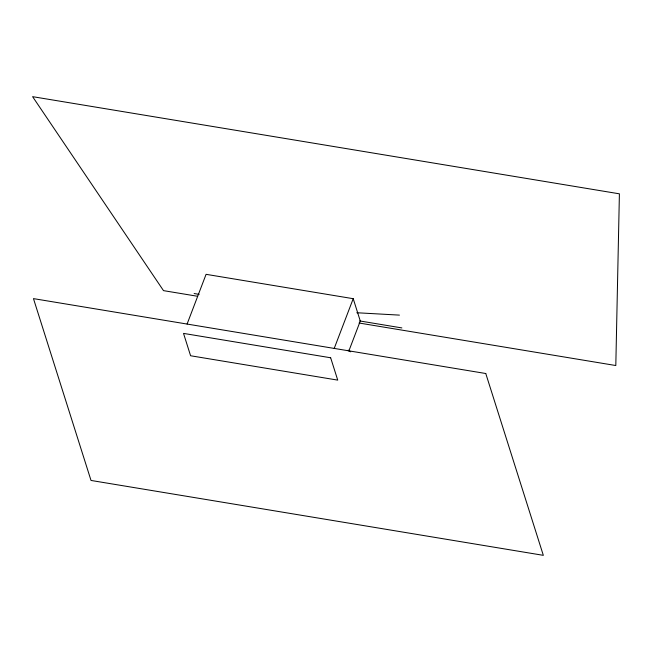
<?xml version="1.0" encoding="UTF-8"?>
<svg xmlns="http://www.w3.org/2000/svg" width="652" height="652" viewBox="0 0 652 652"><rect width="100%" height="100%" fill="white"/><g stroke="black" fill="none" stroke-linecap="round" stroke-linejoin="round"><path stroke-width="0.98" d="M187.1 324.028L206.081 274.329L353.213 298.689L360.287 321.037L348.828 351.045M334.231 348.388L353.213 298.689M356.791 312.748L399.44 315.12M194.133 293.53L199.145 294.362M359.725 320.947L401.868 327.923M197.605 296.277L163.505 290.637L32.6 96.659L619.4 193.823L615.806 365.527L359.065 323.017M348.184 350.124L350.711 351.819M485.773 373.514L33.464 298.616L91.019 480.451L543.328 555.341L485.773 373.514M330.654 357.769L183.522 333.4L190.596 355.756L337.728 380.116L330.654 357.769"/></g></svg>
